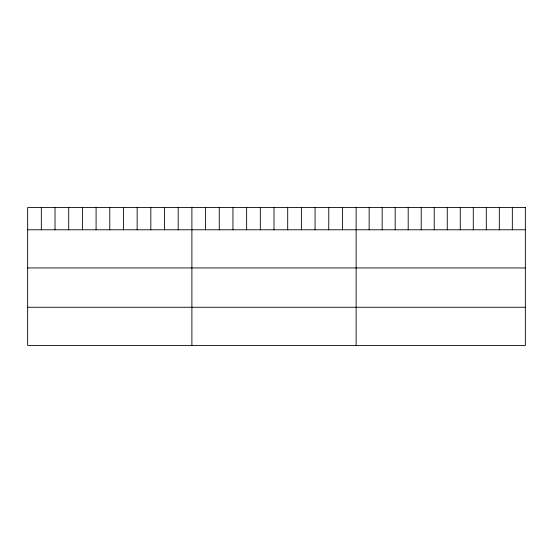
<?xml version="1.0" encoding="UTF-8"?>
<svg xmlns="http://www.w3.org/2000/svg" width="553" height="553" viewBox="0 0 553 553"><rect width="100%" height="100%" fill="white"/><g stroke="black" fill="none" stroke-linecap="round" stroke-linejoin="round"><path stroke-width="0.83" d="M27.65 229.785L525.35 229.785M27.65 267.949L525.35 267.949M27.65 307.261L525.35 307.261M512.334 207.575L512.334 229.785M499.318 207.575L499.318 229.785M486.301 207.575L486.301 229.785M473.285 207.575L473.285 229.785M460.269 207.575L460.269 229.785M447.253 207.575L447.253 229.785M434.229 207.575L434.229 229.785M421.213 207.575L421.213 229.785M408.197 207.575L408.197 229.785M395.181 207.575L395.181 229.785M382.164 207.575L382.164 229.785M369.148 207.575L369.148 229.785M356.132 207.575L356.132 345.425M342.445 207.575L342.445 229.785M328.759 207.575L328.759 229.785M315.072 207.575L315.072 229.785M301.385 207.575L301.385 229.785M287.698 207.575L287.698 229.785M274.012 207.575L274.012 229.785M260.325 207.575L260.325 229.785M246.638 207.575L246.638 229.785M232.951 207.575L232.951 229.785M219.264 207.575L219.264 229.785M205.578 207.575L205.578 229.785M191.891 207.575L191.891 345.425M178.204 207.575L178.204 229.785M164.518 207.575L164.518 229.785M150.831 207.575L150.831 229.785M137.144 207.575L137.144 229.785M123.457 207.575L123.457 229.785M109.771 207.575L109.771 229.785M96.084 207.575L96.084 229.785M82.397 207.575L82.397 229.785M68.71 207.575L68.71 229.785M55.023 207.575L55.023 229.785M41.337 207.575L41.337 229.785M525.35 207.575L27.65 207.575L27.65 345.425L525.35 345.425L525.35 207.575"/></g></svg>
